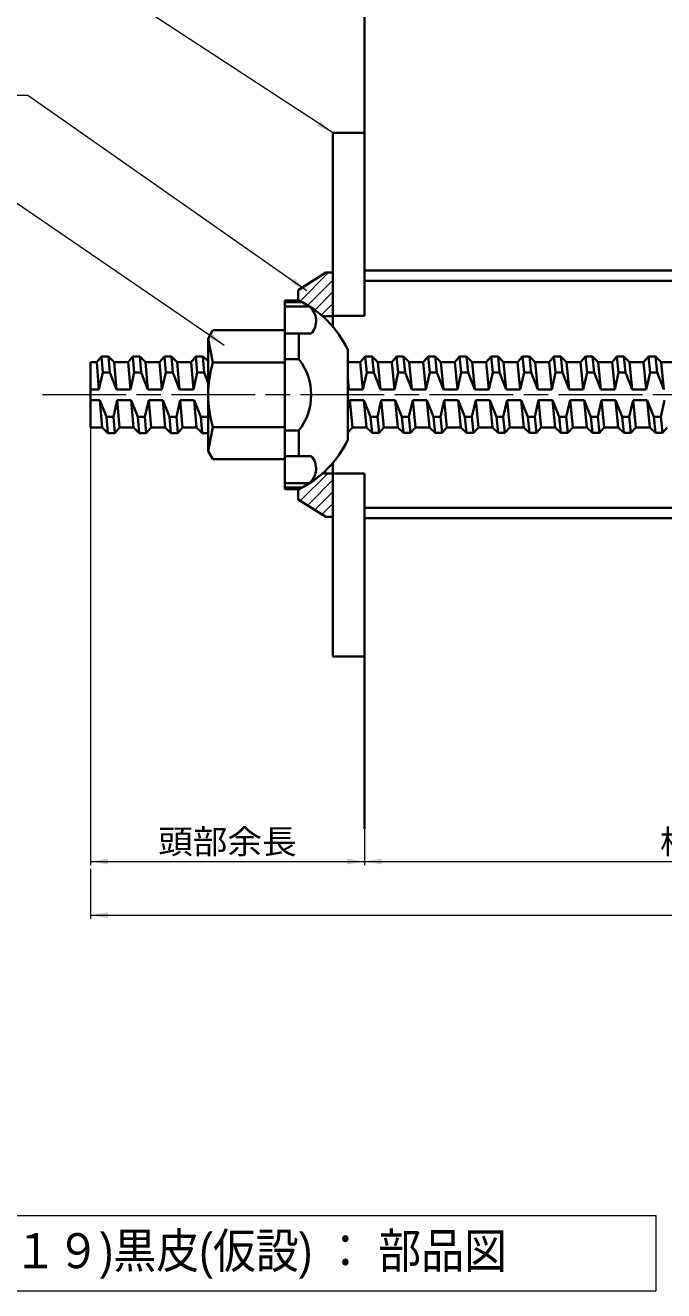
# Model space of a CAD drawing. Units: millimetres at full size, sheet at 1:2; details may follow other scales. Extents: x 2099 to 3781, y 1374 to 2562.
# Drawn here: x 2316.5 to 2499.5, y 1978.6 to 2341 of the extents above; entities that cross this region are included whole.
import ezdxf
from ezdxf.enums import TextEntityAlignment as Align

# ---------------------------------------------------------------- set-up
doc = ezdxf.new("R2010")
doc.units = ezdxf.units.MM
doc.header["$LTSCALE"] = 2
doc.linetypes.add('CHAIN', pattern=[18.5, 12, -1.5, 3.5, -1.5])
for name, color, linetype, lineweight in [('1 外形線', 7, 'Continuous', 35), ('2 細い実線', 3, 'Continuous', 20), ('4中心線', 1, 'CHAIN', 15), ('6寸法線', 4, 'Continuous', 13), ('7 枠・タイトル', 7, 'Continuous', 13)]:
    doc.layers.add(name, color=color, linetype=linetype, lineweight=lineweight)
doc.styles.add('ＭＳ Ｐゴシック', font='')
doc.styles.get('ＭＳ Ｐゴシック').set_extended_font_data('MS PGothic')

# ---------------------------------------------------------------- blocks, each defined once
blk = doc.blocks.new('filled_arrow')
at = {"color": 0, "linetype": 'Continuous', "lineweight": -2}
blk.add_solid([(7.5, 1.25), (0, 0), (7.5, -1.25)], dxfattribs=at)

msp = doc.modelspace()

# ---------------------------------------------------------------- linework, layer by layer
at = {"layer": '1 外形線'}
for p, q in [((2413.738, 2260.344), (2413.74, 2365.492)), ((2404.737, 2257.833), (2404.739, 2310.233)), ((2413.739, 2310.232), (2404.739, 2310.233)), ((2413.739, 2310.232), (2404.739, 2310.233)), ((2413.739, 2310.232), (2413.737, 2257.833)), ((2394.737, 2265.224), (2402.737, 2270.224)), ((2402.737, 2270.224), (2404.737, 2270.224)), ((2404.737, 2270.224), (2404.737, 2254.671)), ((2612.974, 2270.847), (2413.736, 2270.853)), ((2394.737, 2265.224), (2394.737, 2262.224)), ((2612.974, 2267.847), (2413.736, 2267.853)), ((2390.971, 2262.224), (2390.971, 2208.224)), ((2390.971, 2262.224), (2394.971, 2262.224)), ((2390.971, 2261.77), (2395.87, 2261.77)), ((2394.971, 2261.77), (2394.971, 2262.224)), ((2390.971, 2260.509), (2398.04, 2260.509)), ((2413.737, 2257.833), (2404.737, 2257.833)), ((2404.737, 2257.724), (2401.737, 2257.724)), ((2370.333, 2253.699), (2368.971, 2251.34)), ((2368.971, 2251.34), (2368.971, 2219.109)), ((2368.971, 2251.34), (2370.333, 2244.462)), ((2370.333, 2253.699), (2390.971, 2253.699)), ((2390.971, 2252.77), (2398.514, 2252.77)), ((2394.971, 2245.422), (2394.971, 2252.77)), ((2408.971, 2248.141), (2408.971, 2222.307)), ((2337.007, 2244.568), (2335.226, 2244.569)), ((2335.226, 2244.569), (2335.226, 2225.868)), ((2338.379, 2246.176), (2337.007, 2244.568)), ((2337.656, 2236.718), (2337.007, 2244.568)), ((2340.38, 2246.175), (2338.379, 2246.176)), ((2338.76, 2241.568), (2338.379, 2246.176)), ((2340.76, 2241.568), (2340.38, 2246.175)), ((2340.38, 2246.175), (2342.017, 2244.568)), ((2346.03, 2244.568), (2342.017, 2244.568)), ((2342.666, 2236.718), (2342.017, 2244.568)), ((2347.403, 2246.168), (2346.03, 2244.568)), ((2346.679, 2236.718), (2346.03, 2244.568)), ((2349.403, 2246.168), (2347.403, 2246.168)), ((2347.783, 2241.568), (2347.403, 2246.168)), ((2349.783, 2241.568), (2349.403, 2246.168)), ((2349.403, 2246.168), (2351.04, 2244.568)), ((2355.053, 2244.568), (2351.04, 2244.568)), ((2351.689, 2236.718), (2351.04, 2244.568)), ((2356.426, 2246.168), (2355.053, 2244.568)), ((2355.702, 2236.718), (2355.053, 2244.568)), ((2358.426, 2246.167), (2356.426, 2246.168)), ((2356.807, 2241.568), (2356.426, 2246.168)), ((2358.806, 2241.568), (2358.426, 2246.167)), ((2358.426, 2246.167), (2360.063, 2244.568)), ((2364.076, 2244.568), (2360.063, 2244.568)), ((2360.712, 2236.718), (2360.063, 2244.568)), ((2365.448, 2246.172), (2364.076, 2244.568)), ((2364.725, 2236.718), (2364.076, 2244.568)), ((2367.449, 2246.176), (2365.448, 2246.176)), ((2365.83, 2241.568), (2365.448, 2246.176)), ((2367.449, 2246.176), (2368.971, 2244.901)), ((2367.829, 2241.568), (2367.449, 2246.176)), ((2370.333, 2244.462), (2390.971, 2244.462)), ((2390.971, 2245.422), (2394.971, 2245.422)), ((2412.555, 2244.588), (2408.971, 2244.588)), ((2413.948, 2246.188), (2412.555, 2244.588)), ((2413.319, 2236.72), (2412.555, 2244.588)), ((2415.948, 2246.189), (2413.948, 2246.188)), ((2414.424, 2241.57), (2413.948, 2246.188)), ((2415.948, 2246.189), (2417.565, 2244.588)), ((2416.423, 2241.569), (2415.948, 2246.188)), ((2421.579, 2244.588), (2417.565, 2244.588)), ((2418.329, 2236.72), (2417.565, 2244.588)), ((2422.972, 2246.188), (2421.579, 2244.588)), ((2422.343, 2236.72), (2421.579, 2244.588)), ((2424.972, 2246.187), (2422.972, 2246.188)), ((2423.447, 2241.57), (2422.972, 2246.188)), ((2424.972, 2246.187), (2426.589, 2244.588)), ((2425.447, 2241.569), (2424.972, 2246.187)), ((2427.353, 2236.72), (2426.589, 2244.588)), ((2430.603, 2244.587), (2426.59, 2244.587)), ((2431.997, 2246.187), (2430.603, 2244.587)), ((2431.368, 2236.719), (2430.603, 2244.587)), ((2433.996, 2246.187), (2431.997, 2246.187)), ((2432.472, 2241.569), (2431.997, 2246.187)), ((2433.996, 2246.187), (2435.613, 2244.587)), ((2434.472, 2241.569), (2433.996, 2246.187)), ((2436.378, 2236.719), (2435.613, 2244.587)), ((2439.626, 2244.587), (2435.613, 2244.587)), ((2441.02, 2246.187), (2439.626, 2244.587)), ((2440.392, 2236.719), (2439.626, 2244.587)), ((2443.02, 2246.187), (2441.02, 2246.187)), ((2441.496, 2241.569), (2441.02, 2246.187)), ((2443.02, 2246.187), (2444.636, 2244.587)), ((2443.496, 2241.569), (2443.02, 2246.187)), ((2448.651, 2244.587), (2444.636, 2244.587)), ((2445.402, 2236.719), (2444.636, 2244.587)), ((2450.044, 2246.187), (2448.651, 2244.587)), ((2449.415, 2236.719), (2448.651, 2244.587)), ((2452.044, 2246.188), (2450.044, 2246.187)), ((2450.519, 2241.569), (2450.044, 2246.187)), ((2452.044, 2246.188), (2453.661, 2244.587)), ((2452.519, 2241.568), (2452.044, 2246.187)), ((2457.675, 2244.587), (2453.661, 2244.587)), ((2454.425, 2236.719), (2453.661, 2244.587)), ((2459.068, 2246.187), (2457.675, 2244.587)), ((2458.439, 2236.719), (2457.675, 2244.587)), ((2461.068, 2246.187), (2459.068, 2246.187)), ((2459.543, 2241.569), (2459.068, 2246.187)), ((2461.068, 2246.187), (2462.685, 2244.587)), ((2461.543, 2241.568), (2461.068, 2246.187)), ((2463.449, 2236.719), (2462.685, 2244.587)), ((2466.699, 2244.586), (2462.686, 2244.586)), ((2468.093, 2246.186), (2466.699, 2244.586)), ((2467.464, 2236.718), (2466.699, 2244.586)), ((2470.092, 2246.186), (2468.093, 2246.186)), ((2468.567, 2241.568), (2468.093, 2246.186)), ((2470.092, 2246.186), (2471.709, 2244.586)), ((2470.568, 2241.568), (2470.092, 2246.186)), ((2472.474, 2236.718), (2471.709, 2244.586)), ((2475.722, 2244.586), (2471.709, 2244.586)), ((2477.116, 2246.187), (2475.722, 2244.586)), ((2476.488, 2236.718), (2475.722, 2244.586)), ((2479.116, 2246.186), (2477.116, 2246.187)), ((2477.592, 2241.568), (2477.116, 2246.187)), ((2479.116, 2246.186), (2480.732, 2244.586)), ((2479.592, 2241.568), (2479.116, 2246.186)), ((2484.747, 2244.586), (2480.732, 2244.586)), ((2481.498, 2236.718), (2480.732, 2244.586)), ((2486.14, 2246.186), (2484.747, 2244.586)), ((2485.51, 2236.718), (2484.747, 2244.586)), ((2488.14, 2246.187), (2486.14, 2246.186)), ((2486.615, 2241.568), (2486.14, 2246.186)), ((2488.14, 2246.187), (2489.757, 2244.586)), ((2488.615, 2241.568), (2488.14, 2246.186)), ((2493.771, 2244.586), (2489.757, 2244.586)), ((2490.521, 2236.718), (2489.757, 2244.586)), ((2495.164, 2246.186), (2493.771, 2244.586)), ((2494.535, 2236.718), (2493.771, 2244.586)), ((2497.164, 2246.186), (2495.164, 2246.186)), ((2495.639, 2241.568), (2495.164, 2246.186)), ((2497.164, 2246.186), (2498.781, 2244.586)), ((2497.639, 2241.568), (2497.164, 2246.186)), ((2502.795, 2244.585), (2498.781, 2244.586)), ((2499.545, 2236.718), (2498.781, 2244.586)), ((2338.76, 2241.568), (2337.656, 2236.718)), ((2338.76, 2241.568), (2340.76, 2241.568)), ((2340.76, 2241.568), (2342.666, 2236.718)), ((2347.783, 2241.568), (2346.679, 2236.718)), ((2347.783, 2241.568), (2349.783, 2241.568)), ((2349.783, 2241.568), (2351.689, 2236.718)), ((2356.807, 2241.568), (2355.702, 2236.718)), ((2356.807, 2241.568), (2358.806, 2241.568)), ((2358.806, 2241.568), (2360.712, 2236.718)), ((2365.83, 2241.568), (2364.725, 2236.718)), ((2365.83, 2241.568), (2367.829, 2241.568)), ((2367.829, 2241.568), (2368.971, 2238.662)), ((2409.306, 2236.72), (2408.971, 2240.169)), ((2414.424, 2241.57), (2413.319, 2236.72)), ((2414.424, 2241.57), (2416.423, 2241.569)), ((2416.423, 2241.569), (2418.329, 2236.72)), ((2423.447, 2241.57), (2422.343, 2236.72)), ((2423.447, 2241.57), (2425.447, 2241.569)), ((2425.447, 2241.569), (2427.353, 2236.72)), ((2432.472, 2241.569), (2431.368, 2236.719)), ((2432.472, 2241.569), (2434.472, 2241.569)), ((2434.472, 2241.569), (2436.378, 2236.719)), ((2441.496, 2241.569), (2440.392, 2236.719)), ((2441.496, 2241.569), (2443.496, 2241.569)), ((2443.496, 2241.569), (2445.402, 2236.719)), ((2450.519, 2241.569), (2449.415, 2236.719)), ((2450.519, 2241.569), (2452.519, 2241.569)), ((2452.519, 2241.568), (2454.425, 2236.719)), ((2459.543, 2241.569), (2458.439, 2236.719)), ((2459.543, 2241.569), (2461.543, 2241.568)), ((2461.543, 2241.568), (2463.449, 2236.719)), ((2468.567, 2241.568), (2467.464, 2236.718)), ((2468.567, 2241.568), (2470.568, 2241.568)), ((2470.568, 2241.568), (2472.474, 2236.718)), ((2477.592, 2241.568), (2476.488, 2236.718)), ((2477.592, 2241.568), (2479.592, 2241.568)), ((2479.592, 2241.568), (2481.498, 2236.718)), ((2486.615, 2241.568), (2485.51, 2236.718)), ((2486.615, 2241.568), (2488.615, 2241.568)), ((2488.615, 2241.568), (2490.521, 2236.718)), ((2495.639, 2241.568), (2494.535, 2236.718)), ((2495.639, 2241.568), (2497.639, 2241.568)), ((2497.639, 2241.568), (2499.545, 2236.718)), ((2337.656, 2236.718), (2335.226, 2236.718)), ((2346.679, 2236.718), (2342.666, 2236.718)), ((2355.702, 2236.718), (2351.689, 2236.718)), ((2364.725, 2236.718), (2360.712, 2236.718)), ((2408.971, 2237.573), (2409.306, 2236.72)), ((2413.319, 2236.72), (2409.306, 2236.72)), ((2422.343, 2236.72), (2418.329, 2236.72)), ((2431.368, 2236.719), (2427.354, 2236.719)), ((2440.392, 2236.719), (2436.378, 2236.719)), ((2449.415, 2236.719), (2445.402, 2236.719)), ((2458.439, 2236.719), (2454.425, 2236.719)), ((2467.464, 2236.718), (2463.45, 2236.718)), ((2476.488, 2236.718), (2472.474, 2236.718)), ((2485.51, 2236.718), (2481.498, 2236.718)), ((2494.535, 2236.718), (2490.521, 2236.718)), ((2337.903, 2233.719), (2335.226, 2233.719)), ((2339.81, 2228.868), (2337.903, 2233.719)), ((2338.552, 2225.868), (2337.903, 2233.719)), ((2341.809, 2228.868), (2342.914, 2233.719)), ((2346.926, 2233.719), (2342.913, 2233.719)), ((2343.562, 2225.868), (2342.913, 2233.718)), ((2348.833, 2228.868), (2346.926, 2233.719)), ((2347.575, 2225.868), (2346.926, 2233.719)), ((2350.832, 2228.868), (2351.937, 2233.719)), ((2355.95, 2233.719), (2351.936, 2233.718)), ((2352.585, 2225.868), (2351.936, 2233.718)), ((2357.856, 2228.868), (2355.95, 2233.719)), ((2356.598, 2225.868), (2355.95, 2233.719)), ((2359.855, 2228.868), (2360.96, 2233.719)), ((2361.608, 2225.868), (2360.959, 2233.718)), ((2364.973, 2233.718), (2360.959, 2233.718)), ((2366.879, 2228.868), (2364.973, 2233.718)), ((2365.621, 2225.868), (2364.973, 2233.718)), ((2408.971, 2231.16), (2409.553, 2233.719)), ((2413.567, 2233.72), (2409.553, 2233.719)), ((2410.318, 2225.888), (2409.553, 2233.719)), ((2414.331, 2225.887), (2413.567, 2233.72)), ((2415.473, 2228.87), (2413.567, 2233.72)), ((2417.473, 2228.87), (2418.577, 2233.719)), ((2422.591, 2233.72), (2418.577, 2233.719)), ((2419.341, 2225.888), (2418.577, 2233.719)), ((2423.355, 2225.888), (2422.591, 2233.72)), ((2424.497, 2228.869), (2422.591, 2233.72)), ((2426.497, 2228.87), (2427.601, 2233.72)), ((2428.365, 2225.887), (2427.601, 2233.72)), ((2431.615, 2233.72), (2427.602, 2233.72)), ((2432.38, 2225.887), (2431.615, 2233.72)), ((2433.521, 2228.869), (2431.615, 2233.72)), ((2435.521, 2228.87), (2436.625, 2233.719)), ((2437.389, 2225.887), (2436.625, 2233.719)), ((2440.639, 2233.718), (2436.625, 2233.719)), ((2441.404, 2225.887), (2440.639, 2233.718)), ((2442.545, 2228.869), (2440.639, 2233.718)), ((2444.545, 2228.87), (2445.649, 2233.718)), ((2449.662, 2233.719), (2445.649, 2233.718)), ((2446.414, 2225.887), (2445.649, 2233.719)), ((2450.427, 2225.887), (2449.662, 2233.719)), ((2451.569, 2228.869), (2449.662, 2233.719)), ((2453.569, 2228.869), (2454.673, 2233.718)), ((2458.687, 2233.719), (2454.673, 2233.718)), ((2455.437, 2225.887), (2454.673, 2233.718)), ((2459.451, 2225.887), (2458.687, 2233.719)), ((2460.593, 2228.869), (2458.687, 2233.719)), ((2462.593, 2228.869), (2463.697, 2233.719)), ((2467.711, 2233.719), (2463.697, 2233.719)), ((2464.461, 2225.886), (2463.697, 2233.719)), ((2468.475, 2225.886), (2467.711, 2233.719)), ((2469.617, 2228.868), (2467.711, 2233.719)), ((2471.617, 2228.869), (2472.721, 2233.719)), ((2473.485, 2225.886), (2472.721, 2233.719)), ((2476.735, 2233.717), (2472.721, 2233.719)), ((2477.5, 2225.886), (2476.735, 2233.717)), ((2478.641, 2228.868), (2476.735, 2233.717)), ((2480.641, 2228.869), (2481.745, 2233.717)), ((2485.758, 2233.718), (2481.745, 2233.717)), ((2482.51, 2225.886), (2481.745, 2233.718)), ((2486.523, 2225.886), (2485.758, 2233.718)), ((2487.665, 2228.868), (2485.758, 2233.718)), ((2489.665, 2228.868), (2490.769, 2233.717)), ((2494.783, 2233.718), (2490.769, 2233.717)), ((2491.533, 2225.886), (2490.769, 2233.717)), ((2495.547, 2225.886), (2494.783, 2233.718)), ((2496.689, 2228.868), (2494.783, 2233.718)), ((2498.689, 2228.868), (2499.793, 2233.718)), ((2339.81, 2228.868), (2341.809, 2228.868)), ((2340.19, 2224.268), (2339.81, 2228.868)), ((2342.19, 2224.267), (2341.809, 2228.868)), ((2348.833, 2228.868), (2350.832, 2228.868)), ((2349.213, 2224.268), (2348.833, 2228.868)), ((2351.213, 2224.267), (2350.832, 2228.868)), ((2357.856, 2228.868), (2359.855, 2228.868)), ((2358.236, 2224.268), (2357.856, 2228.868)), ((2360.236, 2224.267), (2359.855, 2228.868)), ((2366.879, 2228.868), (2368.972, 2228.868)), ((2367.259, 2224.268), (2366.879, 2228.868)), ((2415.948, 2224.289), (2415.473, 2228.87)), ((2415.473, 2228.87), (2417.473, 2228.87)), ((2417.948, 2224.288), (2417.473, 2228.87)), ((2424.497, 2228.869), (2426.497, 2228.87)), ((2424.972, 2224.289), (2424.497, 2228.869)), ((2426.971, 2224.288), (2426.497, 2228.87)), ((2433.521, 2228.869), (2435.521, 2228.87)), ((2433.997, 2224.288), (2433.521, 2228.869)), ((2435.996, 2224.288), (2435.521, 2228.87)), ((2442.545, 2228.869), (2444.545, 2228.87)), ((2443.02, 2224.288), (2442.545, 2228.869)), ((2445.02, 2224.288), (2444.545, 2228.87)), ((2452.044, 2224.288), (2451.569, 2228.869)), ((2451.569, 2228.869), (2453.569, 2228.869)), ((2454.043, 2224.288), (2453.569, 2228.869)), ((2461.068, 2224.288), (2460.593, 2228.869)), ((2460.593, 2228.869), (2462.593, 2228.869)), ((2463.067, 2224.288), (2462.593, 2228.869)), ((2469.617, 2228.868), (2471.617, 2228.869)), ((2470.093, 2224.287), (2469.617, 2228.868)), ((2472.092, 2224.287), (2471.617, 2228.869)), ((2478.641, 2228.868), (2480.641, 2228.869)), ((2479.116, 2224.287), (2478.641, 2228.868)), ((2481.116, 2224.287), (2480.641, 2228.869)), ((2488.14, 2224.287), (2487.665, 2228.868)), ((2487.665, 2228.868), (2489.665, 2228.868)), ((2490.139, 2224.287), (2489.665, 2228.868)), ((2497.164, 2224.287), (2496.689, 2228.868)), ((2496.689, 2228.868), (2498.689, 2228.868)), ((2499.163, 2224.287), (2498.689, 2228.868)), ((2338.552, 2225.868), (2335.226, 2225.868)), ((2340.19, 2224.268), (2338.552, 2225.868)), ((2342.19, 2224.267), (2343.562, 2225.868)), ((2347.575, 2225.868), (2343.562, 2225.868)), ((2349.213, 2224.268), (2347.575, 2225.868)), ((2351.213, 2224.267), (2352.585, 2225.868)), ((2356.598, 2225.868), (2352.585, 2225.868)), ((2358.236, 2224.268), (2356.598, 2225.868)), ((2360.236, 2224.267), (2361.608, 2225.868)), ((2365.621, 2225.868), (2361.608, 2225.868)), ((2367.259, 2224.268), (2365.642, 2225.868)), ((2368.971, 2219.109), (2370.333, 2225.987)), ((2370.333, 2225.987), (2390.971, 2225.987)), ((2408.924, 2224.289), (2410.318, 2225.888)), ((2414.331, 2225.887), (2410.318, 2225.888)), ((2415.948, 2224.289), (2414.331, 2225.887)), ((2417.948, 2224.288), (2419.341, 2225.888)), ((2423.355, 2225.888), (2419.341, 2225.888)), ((2424.972, 2224.289), (2423.355, 2225.888)), ((2426.971, 2224.288), (2428.365, 2225.887)), ((2432.38, 2225.887), (2428.365, 2225.887)), ((2433.997, 2224.288), (2432.38, 2225.887)), ((2435.996, 2224.288), (2437.389, 2225.887)), ((2441.404, 2225.887), (2437.389, 2225.887)), ((2443.02, 2224.288), (2441.404, 2225.887)), ((2445.02, 2224.288), (2446.414, 2225.887)), ((2450.427, 2225.887), (2446.414, 2225.887)), ((2452.044, 2224.288), (2450.427, 2225.887)), ((2454.043, 2224.288), (2455.437, 2225.887)), ((2459.451, 2225.887), (2455.437, 2225.887)), ((2461.068, 2224.288), (2459.451, 2225.887)), ((2463.067, 2224.288), (2464.461, 2225.886)), ((2468.475, 2225.886), (2464.461, 2225.886)), ((2470.093, 2224.287), (2468.475, 2225.886)), ((2472.092, 2224.287), (2473.485, 2225.886)), ((2477.5, 2225.886), (2473.485, 2225.886)), ((2479.116, 2224.287), (2477.5, 2225.886)), ((2481.116, 2224.287), (2482.51, 2225.886)), ((2486.523, 2225.886), (2482.51, 2225.886)), ((2488.14, 2224.287), (2486.523, 2225.886)), ((2490.139, 2224.287), (2491.533, 2225.886)), ((2495.547, 2225.886), (2491.533, 2225.886)), ((2497.164, 2224.287), (2495.547, 2225.886)), ((2499.163, 2224.287), (2500.557, 2225.886)), ((2342.19, 2224.267), (2340.19, 2224.268)), ((2351.213, 2224.267), (2349.213, 2224.268)), ((2360.236, 2224.267), (2358.236, 2224.268)), ((2368.877, 2224.267), (2367.259, 2224.268)), ((2390.971, 2225.026), (2394.971, 2225.026)), ((2394.971, 2217.679), (2394.971, 2225.026)), ((2417.948, 2224.288), (2415.948, 2224.289)), ((2426.971, 2224.288), (2424.972, 2224.289)), ((2435.996, 2224.288), (2433.997, 2224.288)), ((2445.02, 2224.288), (2443.02, 2224.288)), ((2454.043, 2224.288), (2452.044, 2224.288)), ((2463.067, 2224.288), (2461.068, 2224.288)), ((2472.092, 2224.287), (2470.093, 2224.287)), ((2481.116, 2224.287), (2479.116, 2224.287)), ((2490.139, 2224.287), (2488.14, 2224.287)), ((2499.163, 2224.287), (2497.164, 2224.287)), ((2370.333, 2216.749), (2368.971, 2219.109)), ((2370.333, 2216.749), (2390.971, 2216.749)), ((2390.971, 2217.679), (2398.514, 2217.679)), ((2404.737, 2215.777), (2404.737, 2200.224)), ((2404.737, 2212.724), (2401.737, 2212.724)), ((2404.736, 2199.233), (2404.737, 2212.633)), ((2404.737, 2212.633), (2404.736, 2160.233)), ((2413.737, 2212.633), (2404.737, 2212.633)), ((2413.736, 2160.232), (2413.737, 2212.633)), ((2390.971, 2209.94), (2398.04, 2209.94)), ((2390.971, 2208.679), (2395.87, 2208.679)), ((2390.971, 2208.224), (2394.971, 2208.224)), ((2394.737, 2208.224), (2394.737, 2205.224)), ((2394.971, 2208.224), (2394.971, 2208.679)), ((2413.736, 2110.918), (2413.737, 2210.344)), ((2394.737, 2205.224), (2402.737, 2200.224)), ((2402.737, 2200.224), (2404.737, 2200.224)), ((2612.972, 2202.847), (2413.734, 2202.853)), ((2612.972, 2199.847), (2413.734, 2199.853)), ((2413.736, 2160.232), (2404.736, 2160.233))]:
    msp.add_line(p, q, dxfattribs=at)
for centre, radius, start, end in [((2381.894, 2235.224), 30, 48.59038, 64.65267), ((2381.894, 2235.224), 30, 25.50382, 64.15807), ((2394.47, 2256.406), 5.439, 318.04281, 48.97274), ((2400.971, 2235.224), 32, 163.22135, 196.77865), ((2381.894, 2235.224), 16.583, 322.05063, 37.94937), ((2381.894, 2235.224), 30, 295.84193, 334.49618), ((2394.47, 2214.042), 5.439, 311.02726, 41.95719), ((2381.894, 2235.224), 30, 295.34733, 311.40962)]:
    msp.add_arc(centre, radius, start, end, dxfattribs=at)
at = {"layer": '2 細い実線'}
for p, q in [((2395.327, 2262.048), (2403.503, 2270.224)), ((2394.737, 2264.826), (2395.8, 2265.888)), ((2397.495, 2260.848), (2404.737, 2268.09)), ((2399.517, 2259.502), (2404.737, 2264.723)), ((2401.399, 2258.017), (2404.737, 2261.355)), ((2404.474, 2257.724), (2404.737, 2257.988)), ((2395.362, 2204.834), (2403.252, 2212.724)), ((2397.434, 2203.538), (2404.737, 2210.841)), ((2394.737, 2207.576), (2395.805, 2208.644)), ((2399.507, 2202.243), (2404.737, 2207.474)), ((2401.579, 2200.948), (2404.737, 2204.106)), ((2404.223, 2200.224), (2404.737, 2200.738))]:
    msp.add_line(p, q, dxfattribs=at)
at = {"layer": '4中心線'}
msp.add_line((3677.432, 2235.235), (2319.212, 2235.233), dxfattribs=at)
at = {"layer": '6寸法線'}
for p, q in [((2335.226, 2225.806), (2335.226, 2100.545)), ((2413.729, 2113.302), (2413.729, 2100.545)), ((2413.729, 2110.847), (2413.729, 2100.545)), ((2335.226, 2101.545), (2413.729, 2101.545)), ((2335.226, 2099.482), (2335.226, 2085.18)), ((2413.729, 2101.545), (2612.967, 2101.545)), ((2335.226, 2086.18), (3594.76, 2086.18))]:
    msp.add_line(p, q, dxfattribs=at)
for points in [[(2404.739, 2310.233), (2400.554, 2312.969), (2318.26, 2366.772), (2247.984, 2366.772)], [(2397.242, 2265.03), (2393.144, 2267.895), (2317.283, 2320.938), (2214.174, 2320.938)], [(2373.573, 2249.377), (2369.445, 2252.198), (2303.294, 2297.404), (2199.216, 2297.404)]]:
    msp.add_lwpolyline(points, dxfattribs=at)
at = {"layer": '7 枠・タイトル'}
for p, q in [((2186.186, 2000.205), (2497.334, 2000.205)), ((2497.334, 2000.205), (2497.334, 1978.633)), ((2186.186, 1978.633), (2497.334, 1978.633))]:
    msp.add_line(p, q, dxfattribs=at)

# ---------------------------------------------------------------- block references
at = {"layer": '6寸法線', "xscale": 0.667, "yscale": 0.667}
for p, rotation in [((2404.739, 2310.233), 146.8), ((2397.242, 2265.03), 145), ((2373.573, 2249.377), 145.7), ((2413.729, 2101.545), 180)]:
    msp.add_blockref('filled_arrow', p, dxfattribs=dict(at, rotation=rotation))
for p in [(2335.226, 2101.545), (2413.729, 2101.545), (2335.226, 2086.18)]:
    msp.add_blockref('filled_arrow', p, dxfattribs=at)

# ---------------------------------------------------------------- texts
at = {"layer": '6寸法線', "style": 'ＭＳ Ｐゴシック', "width": 1.05}
for s, p in [('頭部余長', (2374.478, 2107.258)), ('構造体', (2513.348, 2107.198))]:
    msp.add_text(s, height=6.928, dxfattribs=at).set_placement(p, align=Align.MIDDLE_CENTER)
at = {"layer": '7 枠・タイトル', "style": 'ＭＳ Ｐゴシック', "width": 0.9}
msp.add_text('ＳＴロックボルト（Ｄ１９)黒皮(仮設) ： 部品図', height=10.02, dxfattribs=at).set_placement((2190.264, 1982.072), align=Align.BOTTOM_LEFT)

doc.saveas('drawing.dxf')
